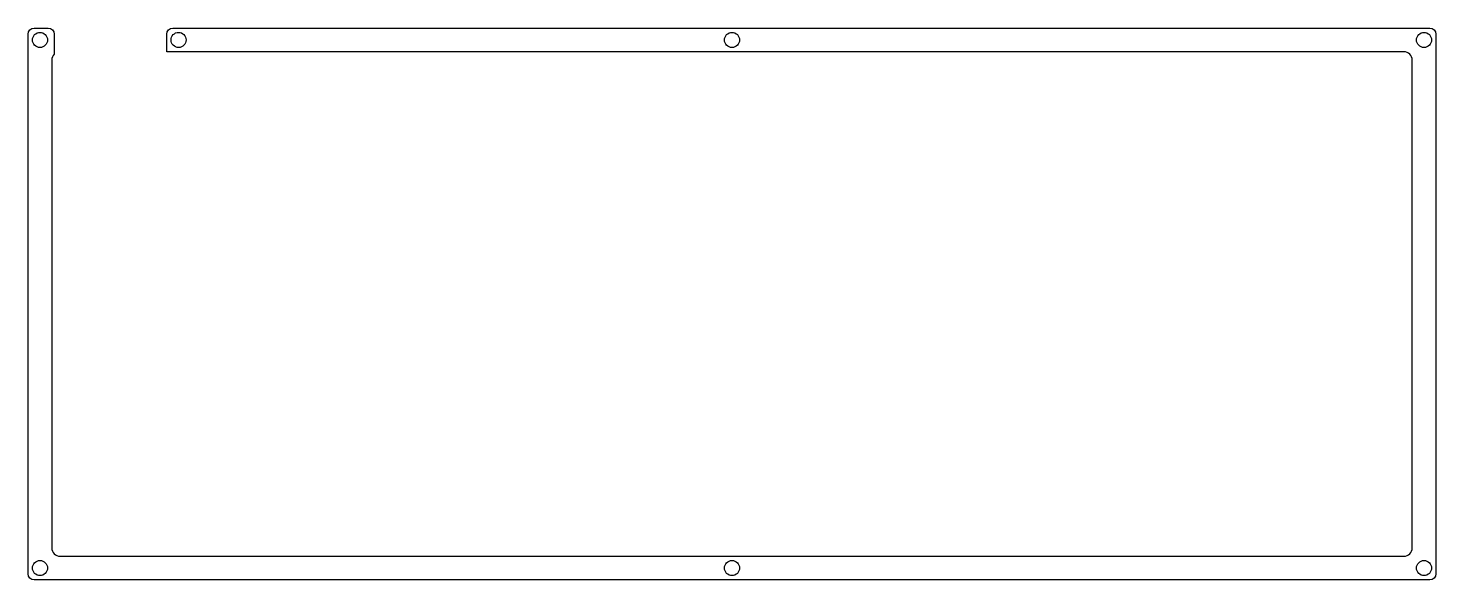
# Model space of a CAD drawing. Header units: millimetres. Extents: x -6 to 292, y -111 to 6.
import ezdxf

# ---------------------------------------------------------------- set-up
doc = ezdxf.new("R2010")
doc.units = ezdxf.units.MM
doc.layers.get('0').update_dxf_attribs({"linetype": 'CONTINUOUS'})

msp = doc.modelspace()

# ---------------------------------------------------------------- linework, layer by layer
msp.add_lwpolyline([(-0.975, -104, 0.41421356), (0.775, -105.75), (284.975, -105.75, 0.41421356), (286.725, -104), (286.725, -0.775, 0.41421356), (284.975, 0.975), (23.3375, 0.975), (23.3375, 4.725, -0.41421356), (24.5875, 5.975), (290.475, 5.975, -0.41421356), (291.725, 4.725), (291.725, -109.5, -0.41421356), (290.475, -110.75), (-4.725, -110.75, -0.41421356), (-5.975, -109.5), (-5.975, 4.725, -0.41421356), (-4.725, 5.975), (-1.725, 5.975, -0.41421356), (-0.475, 4.725), (-0.475, 0.4497, 0.19626157), (-0.975, -0.775)], format="xyb", close=True)
for centre in [(-3.475, 3.475), (25.8375, 3.475), (142.875, 3.475), (289.225, 3.475), (-3.475, -108.25), (142.875, -108.25), (289.225, -108.25)]:
    msp.add_circle(centre, 1.6)

doc.saveas('drawing.dxf')
